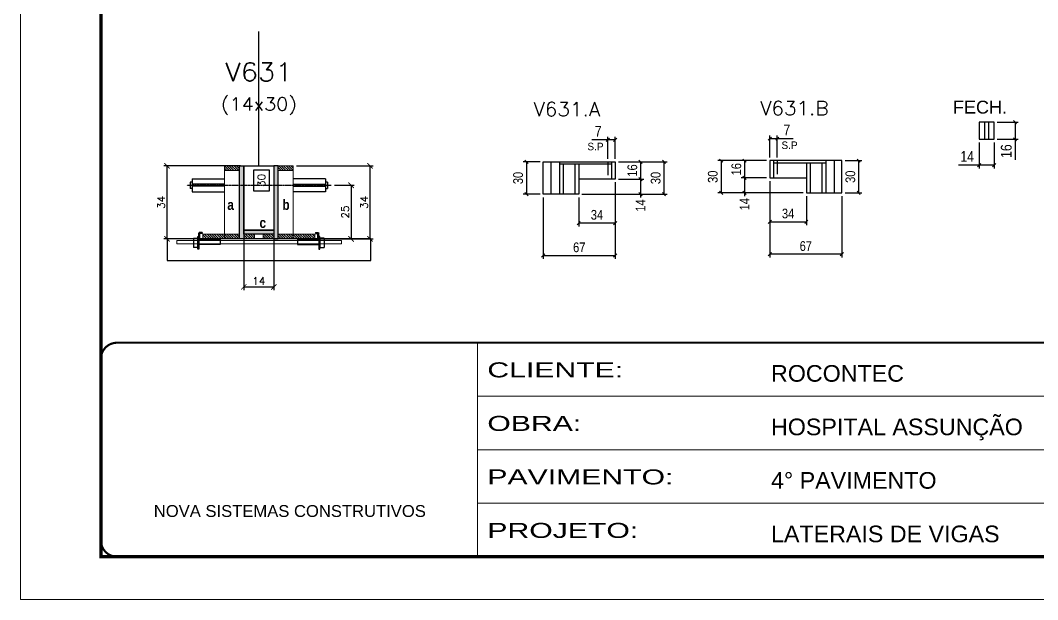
# Model space of a CAD drawing. Extents: x -20960 to -5926, y -2106 to 21915.
# Drawn here: x -9037 to -8090, y 11677 to 12216 of the extents above; entities that cross this region are included whole.
import ezdxf
from ezdxf.enums import TextEntityAlignment as Align

# ---------------------------------------------------------------- set-up
doc = ezdxf.new("R2010")
doc.units = 0
for name, pattern in [('CONTINUO', [0]), ('DASHED', [0.75, 0.5, -0.25]), ('HIDDEN', [0.375, 0.25, -0.125])]:
    doc.linetypes.add(name, pattern=pattern)
for name, color, linetype in [('5', 5, 'Continuous'), ('barrote', 251, 'Continuous'), ('COTA', 241, 'Continuous'), ('Cota Seção (2x)', 4, 'Continuous'), ('detalhes', 4, 'Continuous'), ('Painéis', 200, 'Continuous'), ('presilha', 1, 'Continuous'), ('SARR_2.2x7', 40, 'Continuous'), ('SARR_3.5x7', 81, 'Continuous'), ('TENSOR', 3, 'Continuous'), ('texto', 7, 'Continuous'), ('Texto de Titulo', 7, 'Continuous'), ('Texto Qtd Sarr', 242, 'Continuous')]:
    doc.layers.add(name, color=color, linetype=linetype)
for name, color, linetype, lineweight in [('CONCRETO', 251, 'Continuous', 25), ('Folhas', 255, 'Continuous', 9), ('Hachura', 251, 'Continuous', 9), ('Madeira', 126, 'Continuous', 18), ('SARRAFO DE PRESSAO', 251, 'DASHED', 9), ('SCO-___-LAJ', 2, 'Continuous', 0), ('Texto Seção', 7, 'Continuous', 15)]:
    doc.layers.add(name, color=color, linetype=linetype, lineweight=lineweight)
doc.styles.add('ARIAL', font='arial.ttf')
doc.styles.add('COTA TECNICA', font='techl___.ttf', dxfattribs={"height": 10})
doc.styles.add('COTA TECNICA-50', font='techl___.ttf', dxfattribs={"height": 9})
doc.styles.add('REGUA-120', font='ROMANS.shx', dxfattribs={"height": 15})
doc.styles.add('Romans', font='romans.shx')
doc.styles.add('ROMAS860', font='ROMAS860.SHX')
doc.styles.get("Standard").update_dxf_attribs({"font": 'arial.ttf'})
doc.styles.add('TECNICA', font='techb___.ttf', dxfattribs={"height": 10})
doc.styles.add('Tecnologia', font='')
doc.styles.get('Tecnologia').set_extended_font_data('Forgotten Futurist')
doc.dimstyles.new('COTA PAINEL-50', dxfattribs={"dimtxt": 9, "dimasz": 3, "dimexe": 3, "dimexo": 3, "dimgap": 3, "dimtad": 1, "dimdec": 1, "dimzin": 12, "dimdsep": 46, "dimtxsty": 'COTA TECNICA-50', "dimblk1": 'OBLIQUE', "dimblk2": 'OBLIQUE', "dimsah": 1, "dimcen": 0.9, "dimclrd": 4, "dimclre": 4, "dimclrt": 240, "dimadec": 1, "dimazin": 3, "dimtfac": 1, "dimtdec": 1, "dimtmove": 0, "dimatfit": 3, "dimfxl": 1, "dimtolj": 1, "dimtzin": 12, "dimarcsym": 0})
doc.dimstyles.new('Cota Seção (2x)', dxfattribs={"dimtxt": 7, "dimasz": 5, "dimexe": 3, "dimexo": 3, "dimgap": 2, "dimtad": 3, "dimdec": 1, "dimlfac": 0.5, "dimzin": 12, "dimdsep": 46, "dimtxsty": 'Romans', "dimblk": 'ARCHTICK', "dimcen": 0, "dimclrd": 4, "dimclre": 4, "dimclrt": 1, "dimadec": 1, "dimazin": 3, "dimtfac": 1, "dimtdec": 1, "dimtmove": 0, "dimatfit": 3, "dimldrblk": 'OBLIQUE', "dimfxl": 1, "dimtolj": 1, "dimtzin": 12, "dimarcsym": 0})
doc.dimstyles.new('Cota Seção interna', dxfattribs={"dimtxt": 7, "dimasz": 6, "dimexe": 0.18, "dimexo": 2, "dimgap": -4, "dimtad": 3, "dimdec": 1, "dimlfac": 0.5, "dimzin": 12, "dimdsep": 46, "dimtxsty": 'Romans', "dimblk": 'ARCHTICK', "dimcen": 0.09, "dimse1": 1, "dimse2": 1, "dimsd1": 1, "dimsd2": 1, "dimclrd": 180, "dimclre": 5, "dimclrt": 1, "dimadec": 0, "dimazin": 3, "dimtfac": 1, "dimtdec": 1, "dimtofl": 0, "dimtmove": 0, "dimatfit": 3, "dimldrblk": 'ARCHTICK', "dimfxl": 1, "dimtolj": 1, "dimtzin": 0, "dimarcsym": 0})
doc.dimstyles.new('PAINEL', dxfattribs={"dimtxt": 10, "dimasz": 3, "dimexe": 3, "dimexo": 3, "dimgap": 3, "dimtad": 1, "dimdec": 1, "dimzin": 12, "dimdsep": 46, "dimtxsty": 'COTA TECNICA', "dimblk1": 'OBLIQUE', "dimblk2": 'OBLIQUE', "dimsah": 1, "dimcen": 0.9, "dimclrd": 4, "dimclre": 4, "dimclrt": 240, "dimadec": 1, "dimazin": 3, "dimtfac": 1, "dimtdec": 1, "dimtmove": 0, "dimatfit": 3, "dimfxl": 1, "dimtolj": 1, "dimtzin": 12, "dimarcsym": 0})
pattern_1 = [(315, (14117.6016, 3783.0431), (1.12253202, 1.12253202), [])]
pattern_2 = [(315, (14127.6016, 3783.0431), (1.12253202, 1.12253202), [])]

# ---------------------------------------------------------------- blocks, each defined once
blk = doc.blocks.new('9999999999')
at = {"color": 30, "linetype": 'CONTINUO'}
for p, q in [((98564.56, 34230.21), (98564.56, 34429.45)), ((98564.56, 34379.64), (99583.98, 34379.64)), ((98564.56, 34329.83), (99487.98, 34329.83)), ((98564.56, 34280.02), (99487.98, 34280.02))]:
    blk.add_line(p, q, dxfattribs=at)
at = {"color": 30, "linetype": 'CONTINUO', "const_width": 2}
blk.add_lwpolyline([(99583.98, 34230.21), (99583.98, 34414.45, 0.414214), (99568.98, 34429.45), (98228.98, 34429.45, 0.414214), (98213.98, 34414.45), (98213.98, 34245.21, 0.414214), (98228.98, 34230.21), (99583.98, 34230.21)], format="xyb", dxfattribs=at)
at = {"layer": 'Folhas'}
blk.add_lwpolyline([(98138.98, 34190.21), (99623.98, 34190.21), (99623.98, 35240.21), (98138.98, 35240.21)], close=True, dxfattribs=at)
at = {"layer": 'Folhas', "color": 30, "const_width": 3}
blk.add_lwpolyline([(98213.98, 34230.21), (99583.98, 34230.21), (99583.98, 35200.21), (98213.98, 35200.21)], close=True, dxfattribs=at)
at = {"color": 7, "linetype": 'Continuous', "ltscale": 5, "style": 'ARIAL'}
for s, height, p in [('ROCONTEC', 15.483, (98837.68, 34393.13)), ('HOSPITAL ASSUNÇÃO', 15.4829, (98837.68, 34343.32)), ('4° PAVIMENTO', 15.4829, (98837.68, 34293.51)), ('NOVA SISTEMAS CONSTRUTIVOS', 11.0592, (98263.19, 34267.21)), ('LATERAIS DE VIGAS', 15.4829, (98837.68, 34243.7))]:
    blk.add_text(s, height=height, dxfattribs=at).set_placement(p)
at = {"layer": 'Folhas', "color": 7, "style": 'Tecnologia', "width": 1.5}
for s, p in [('CLIENTE:', (98573.65, 34397.17)), ('OBRA:', (98573.65, 34347.31)), ('PAVIMENTO:', (98573.65, 34297.5)), ('PROJETO:', (98573.65, 34247.69))]:
    blk.add_text(s, height=14, dxfattribs=at).set_placement(p)
blk = doc.blocks.new('_ArchTick')
at = {"color": 0, "linetype": 'ByBlock', "const_width": 0.15}
blk.add_lwpolyline([(-0.5, -0.5), (0.5, 0.5)], dxfattribs=at)
blk = doc.blocks.new('*D1235')
at = {"layer": 'COTA', "color": 4, "lineweight": -2, "transparency": 16777216}
for p, q in [((-8832.02, 12080.69), (-8903.47, 12080.69)), ((-8900.47, 12012.69), (-8900.47, 12080.69)), ((-8870.02, 12012.69), (-8903.47, 12012.69))]:
    blk.add_line(p, q, dxfattribs=at)
at = {"layer": 'Defpoints', "color": 0, "transparency": 16777216}
for p in [(-8900.47, 12080.69), (-8829.02, 12080.69), (-8867.02, 12012.69)]:
    blk.add_point(p, dxfattribs=at)
at = {"layer": 'COTA', "color": 4, "lineweight": -2, "transparency": 16777216, "xscale": 5, "yscale": 5, "zscale": 5}
for p, rotation in [((-8900.47, 12080.69), 90), ((-8900.47, 12012.69), 270)]:
    blk.add_blockref('_ArchTick', p, dxfattribs=dict(at, rotation=rotation))
at = {"layer": 'COTA', "color": 1, "transparency": 16777216, "insert": (-8905.97, 12046.69), "char_height": 7, "attachment_point": 5, "rotation": 90, "style": 'Romans'}
blk.add_mtext('\\A1;34', dxfattribs=at)
blk = doc.blocks.new('_Oblique')
at = {"color": 0, "linetype": 'ByBlock', "lineweight": -2}
blk.add_line((-0.5, -0.5), (0.5, 0.5), dxfattribs=at)
blk = doc.blocks.new('*D1236')
at = {"layer": 'COTA', "color": 4, "lineweight": -2, "transparency": 16777216}
for p, q in [((-8780.03, 12080.69), (-8708.54, 12080.69)), ((-8711.54, 12012.69), (-8711.54, 12080.69)), ((-8760.02, 12012.69), (-8708.54, 12012.69))]:
    blk.add_line(p, q, dxfattribs=at)
at = {"layer": 'Defpoints', "color": 0, "transparency": 16777216}
for p in [(-8783.03, 12080.69), (-8711.54, 12080.69), (-8763.02, 12012.69)]:
    blk.add_point(p, dxfattribs=at)
at = {"layer": 'COTA', "color": 4, "lineweight": -2, "transparency": 16777216, "xscale": 5, "yscale": 5, "zscale": 5}
for p, rotation in [((-8711.54, 12080.69), 90), ((-8711.54, 12012.69), 270)]:
    blk.add_blockref('_ArchTick', p, dxfattribs=dict(at, rotation=rotation))
at = {"layer": 'COTA', "color": 1, "transparency": 16777216, "insert": (-8717.04, 12046.69), "char_height": 7, "attachment_point": 5, "rotation": 90, "style": 'Romans'}
blk.add_mtext('\\A1;34', dxfattribs=at)
blk = doc.blocks.new('*D1237')
at = {"layer": 'Cota Seção (2x)', "color": 180, "lineweight": -2, "transparency": 16777216}
for p, q in [((-8805.02, 12076.75), (-8820.02, 12076.75)), ((-8820.02, 12076.75), (-8820.02, 12057.42)), ((-8805.02, 12057.42), (-8805.02, 12076.75)), ((-8820.02, 12057.42), (-8805.02, 12057.42))]:
    blk.add_line(p, q, dxfattribs=at)
at = {"layer": 'Defpoints', "color": 0, "transparency": 16777216}
for p in [(-8801.03, 12080.69), (-8801.02, 12080.69), (-8801.02, 12020.69)]:
    blk.add_point(p, dxfattribs=at)
at = {"layer": 'Cota Seção (2x)', "color": 1, "transparency": 16777216, "insert": (-8812.52, 12067.09), "char_height": 7, "attachment_point": 5, "rotation": 90, "style": 'Romans'}
blk.add_mtext('\\A1;30', dxfattribs=at)
blk = doc.blocks.new('titulo1')
at = {"layer": 'Defpoints', "color": 252, "linetype": 'HIDDEN', "ltscale": 2}
blk.add_line((0, 0), (0, 125), dxfattribs=at)
at = {"layer": 'Defpoints', "style": 'Romans', "oblique": 15}
blk.add_attdef('FOLHA', text='', height=10, dxfattribs=at).set_placement((0, 15.58), align=Align.MIDDLE_CENTER)
at = {"layer": 'Texto Qtd Sarr', "color": 3, "style": 'Romans', "oblique": 15}
for tag, height, p in [('TITULO', 17, (0, 71.45)), ('SEÇÃO', 12, (0, 41.55))]:
    blk.add_attdef(tag, text='', height=height, dxfattribs=at).set_placement(p, align=Align.MIDDLE_CENTER)
blk = doc.blocks.new('PRESILHA METÁLICA 1')
at = {"layer": 'presilha'}
for p, q in [((6, 15.5), (7.5, 15.5)), ((6, -2.5), (6, 15.5)), ((7.5, 10.6), (7.5, 19.9)), ((7.5, 15.5), (7.5, -2.5)), ((12, 21), (8.6, 21)), ((9, 11.6), (9, 18.9)), ((12, 19.5), (9.6, 19.5)), ((12, 21), (12, 19.5)), ((0, 13), (6, 13)), ((0, 13), (0, 0)), ((6, 0), (0, 0)), ((6, 13), (6, 0)), ((37.5, 4.1), (7.5, 4.1)), ((37.5, 11), (9.6, 11)), ((37.5, 11), (37.5, 4.1)), ((7.5, -2.5), (6, -2.5))]:
    blk.add_line(p, q, dxfattribs=at)
for centre, radius, start, end in [((8.6, 19.9), 1.14, 90, 180), ((9.6, 18.9), 0.57, 90, 180), ((9.6, 11.6), 0.57, 180, 270)]:
    blk.add_arc(centre, radius, start, end, dxfattribs=at)
blk = doc.blocks.new('*D1238')
at = {"layer": 'COTA', "color": 4, "lineweight": -2, "transparency": 16777216}
for p, q in [((-8829.02, 12014.09), (-8829.02, 11964.96)), ((-8801.02, 12014.09), (-8801.02, 11964.96)), ((-8829.02, 11967.96), (-8801.02, 11967.96))]:
    blk.add_line(p, q, dxfattribs=at)
at = {"layer": 'Defpoints', "color": 0, "transparency": 16777216}
for p in [(-8829.02, 12017.09), (-8801.02, 12017.09), (-8801.02, 11967.96)]:
    blk.add_point(p, dxfattribs=at)
at = {"layer": 'COTA', "color": 4, "lineweight": -2, "transparency": 16777216, "xscale": 5, "yscale": 5, "zscale": 5, "rotation": 180}
blk.add_blockref('_ArchTick', (-8829.02, 11967.96), dxfattribs=at)
at = {"layer": 'COTA', "color": 4, "lineweight": -2, "transparency": 16777216, "xscale": 5, "yscale": 5, "zscale": 5}
blk.add_blockref('_ArchTick', (-8801.02, 11967.96), dxfattribs=at)
at = {"layer": 'COTA', "color": 1, "transparency": 16777216, "insert": (-8815.02, 11973.46), "char_height": 7, "attachment_point": 5, "style": 'Romans'}
blk.add_mtext('\\A1;14', dxfattribs=at)
blk = doc.blocks.new('*D1239')
at = {"layer": 'COTA', "color": 4, "lineweight": -2, "transparency": 16777216}
for p, q in [((-8744.72, 12062.66), (-8726.16, 12062.66)), ((-8729.16, 12062.66), (-8729.16, 12012.69)), ((-8744.72, 12012.69), (-8726.16, 12012.69))]:
    blk.add_line(p, q, dxfattribs=at)
at = {"layer": 'Defpoints', "color": 0, "transparency": 16777216}
for p in [(-8747.72, 12062.66), (-8747.72, 12012.69), (-8729.16, 12012.69)]:
    blk.add_point(p, dxfattribs=at)
at = {"layer": 'COTA', "color": 4, "lineweight": -2, "transparency": 16777216, "xscale": 5, "yscale": 5, "zscale": 5}
for p, rotation in [((-8729.16, 12062.66), 90), ((-8729.16, 12012.69), 270)]:
    blk.add_blockref('_ArchTick', p, dxfattribs=dict(at, rotation=rotation))
at = {"layer": 'COTA', "color": 1, "transparency": 16777216, "insert": (-8734.66, 12037.67), "char_height": 7, "attachment_point": 5, "rotation": 90, "style": 'Romans'}
blk.add_mtext('\\A1;25', dxfattribs=at)
blk = doc.blocks.new('*D1246')
at = {"layer": 'COTA', "color": 4, "lineweight": -2, "transparency": 16777216}
for p, q in [((-8553.29, 12084.39), (-8568.98, 12084.39)), ((-8565.98, 12084.39), (-8565.98, 12054.39)), ((-8553.29, 12054.39), (-8568.98, 12054.39))]:
    blk.add_line(p, q, dxfattribs=at)
at = {"layer": 'Defpoints', "color": 0, "transparency": 16777216}
for p in [(-8550.29, 12084.39), (-8565.98, 12054.39), (-8550.29, 12054.39)]:
    blk.add_point(p, dxfattribs=at)
at = {"layer": 'COTA', "color": 4, "lineweight": -2, "transparency": 16777216, "xscale": 3, "yscale": 3, "zscale": 3}
for p, rotation in [((-8565.98, 12084.39), 90), ((-8565.98, 12054.39), 270)]:
    blk.add_blockref('_Oblique', p, dxfattribs=dict(at, rotation=rotation))
at = {"layer": 'COTA', "color": 240, "transparency": 16777216, "insert": (-8573.68, 12069.39), "char_height": 9, "attachment_point": 5, "rotation": 90, "style": 'COTA TECNICA-50'}
blk.add_mtext('\\A1;30', dxfattribs=at)
blk = doc.blocks.new('*D1247')
at = {"layer": 'COTA', "color": 4, "lineweight": -2, "transparency": 16777216}
for p, q in [((-8480.29, 12068.39), (-8456.76, 12068.39)), ((-8459.76, 12068.39), (-8459.76, 12054.39)), ((-8514.29, 12054.39), (-8456.76, 12054.39)), ((-8459.76, 12054.39), (-8459.76, 12051.39))]:
    blk.add_line(p, q, dxfattribs=at)
at = {"layer": 'Defpoints', "color": 0, "transparency": 16777216}
for p in [(-8483.29, 12068.39), (-8517.29, 12054.39), (-8459.76, 12054.39)]:
    blk.add_point(p, dxfattribs=at)
at = {"layer": 'COTA', "color": 4, "lineweight": -2, "transparency": 16777216, "xscale": 3, "yscale": 3, "zscale": 3}
for p, rotation in [((-8459.76, 12068.39), 90), ((-8459.76, 12054.39), 270)]:
    blk.add_blockref('_Oblique', p, dxfattribs=dict(at, rotation=rotation))
at = {"layer": 'COTA', "color": 240, "transparency": 16777216, "insert": (-8459.76, 12043.83), "char_height": 9, "attachment_point": 5, "rotation": 90, "style": 'COTA TECNICA-50'}
blk.add_mtext('\\A1;14', dxfattribs=at)
blk = doc.blocks.new('*D1248')
at = {"layer": 'COTA', "color": 4, "lineweight": -2, "transparency": 16777216}
for p, q in [((-8480.29, 12084.39), (-8456.76, 12084.39)), ((-8459.76, 12084.39), (-8459.76, 12068.39)), ((-8480.29, 12068.39), (-8456.76, 12068.39))]:
    blk.add_line(p, q, dxfattribs=at)
at = {"layer": 'Defpoints', "color": 0, "transparency": 16777216}
for p in [(-8483.29, 12084.39), (-8483.29, 12068.39), (-8459.76, 12068.39)]:
    blk.add_point(p, dxfattribs=at)
at = {"layer": 'COTA', "color": 4, "lineweight": -2, "transparency": 16777216, "xscale": 3, "yscale": 3, "zscale": 3}
for p, rotation in [((-8459.76, 12084.39), 90), ((-8459.76, 12068.39), 270)]:
    blk.add_blockref('_Oblique', p, dxfattribs=dict(at, rotation=rotation))
at = {"layer": 'COTA', "color": 240, "transparency": 16777216, "insert": (-8467.35, 12076.39), "char_height": 9, "attachment_point": 5, "rotation": 90, "style": 'COTA TECNICA-50'}
blk.add_mtext('\\A1;16', dxfattribs=at)
blk = doc.blocks.new('*D1240')
at = {"layer": 'COTA', "color": 4, "lineweight": -2, "transparency": 16777216}
for p, q in [((-8480.29, 12084.39), (-8434.96, 12084.39)), ((-8437.96, 12084.39), (-8437.96, 12054.39)), ((-8514.29, 12054.39), (-8434.96, 12054.39))]:
    blk.add_line(p, q, dxfattribs=at)
at = {"layer": 'Defpoints', "color": 0, "transparency": 16777216}
for p in [(-8483.29, 12084.39), (-8517.29, 12054.39), (-8437.96, 12054.39)]:
    blk.add_point(p, dxfattribs=at)
at = {"layer": 'COTA', "color": 4, "lineweight": -2, "transparency": 16777216, "xscale": 3, "yscale": 3, "zscale": 3}
for p, rotation in [((-8437.96, 12084.39), 90), ((-8437.96, 12054.39), 270)]:
    blk.add_blockref('_Oblique', p, dxfattribs=dict(at, rotation=rotation))
at = {"layer": 'COTA', "color": 240, "transparency": 16777216, "insert": (-8445.66, 12069.39), "char_height": 9, "attachment_point": 5, "rotation": 90, "style": 'COTA TECNICA-50'}
blk.add_mtext('\\A1;30', dxfattribs=at)
blk = doc.blocks.new('*D1249')
at = {"layer": 'COTA', "color": 4, "lineweight": -2, "transparency": 16777216}
for p, q in [((-8483.29, 12065.39), (-8483.29, 12024.36)), ((-8517.29, 12051.39), (-8517.29, 12024.36)), ((-8483.29, 12027.36), (-8517.29, 12027.36))]:
    blk.add_line(p, q, dxfattribs=at)
at = {"layer": 'Defpoints', "color": 0, "transparency": 16777216}
for p in [(-8483.29, 12068.39), (-8517.29, 12054.39), (-8517.29, 12027.36)]:
    blk.add_point(p, dxfattribs=at)
at = {"layer": 'COTA', "color": 4, "lineweight": -2, "transparency": 16777216, "xscale": 3, "yscale": 3, "zscale": 3, "rotation": 180}
blk.add_blockref('_Oblique', (-8517.29, 12027.36), dxfattribs=at)
at = {"layer": 'COTA', "color": 4, "lineweight": -2, "transparency": 16777216, "xscale": 3, "yscale": 3, "zscale": 3}
blk.add_blockref('_Oblique', (-8483.29, 12027.36), dxfattribs=at)
at = {"layer": 'COTA', "color": 240, "transparency": 16777216, "insert": (-8500.29, 12035.06), "char_height": 9, "attachment_point": 5, "style": 'COTA TECNICA-50'}
blk.add_mtext('\\A1;34', dxfattribs=at)
blk = doc.blocks.new('*D1241')
at = {"layer": 'COTA', "color": 4, "linetype": 'ByBlock', "lineweight": -2, "transparency": 16777216}
for p, q in [((-8490.29, 12104.85), (-8505.02, 12104.85)), ((-8490.29, 12087.39), (-8490.29, 12107.85)), ((-8483.29, 12104.85), (-8490.29, 12104.85)), ((-8483.29, 12087.39), (-8483.29, 12107.85))]:
    blk.add_line(p, q, dxfattribs=at)
at = {"layer": 'Defpoints', "color": 0, "linetype": 'ByBlock', "transparency": 16777216}
for p in [(-8490.29, 12104.85), (-8490.29, 12084.39), (-8483.29, 12084.39)]:
    blk.add_point(p, dxfattribs=at)
at = {"layer": 'COTA', "color": 4, "linetype": 'ByBlock', "lineweight": -2, "transparency": 16777216, "xscale": 3, "yscale": 3, "zscale": 3, "rotation": 180}
blk.add_blockref('_Oblique', (-8490.29, 12104.85), dxfattribs=at)
at = {"layer": 'COTA', "color": 4, "linetype": 'ByBlock', "lineweight": -2, "transparency": 16777216, "xscale": 3, "yscale": 3, "zscale": 3}
blk.add_blockref('_Oblique', (-8483.29, 12104.85), dxfattribs=at)
at = {"layer": 'COTA', "color": 240, "linetype": 'ByBlock', "transparency": 16777216, "insert": (-8499.15, 12112.93), "char_height": 10, "attachment_point": 5, "style": 'COTA TECNICA'}
blk.add_mtext('\\A1;7', dxfattribs=at)
blk = doc.blocks.new('*D1242')
at = {"layer": 'COTA', "color": 4, "lineweight": -2, "transparency": 16777216}
for p, q in [((-8483.29, 12065.39), (-8483.29, 11994.2)), ((-8550.29, 12051.39), (-8550.29, 11994.2)), ((-8550.29, 11997.2), (-8483.29, 11997.2))]:
    blk.add_line(p, q, dxfattribs=at)
at = {"layer": 'Defpoints', "color": 0, "transparency": 16777216}
for p in [(-8483.29, 12068.39), (-8550.29, 12054.39), (-8483.29, 11997.2)]:
    blk.add_point(p, dxfattribs=at)
at = {"layer": 'COTA', "color": 4, "lineweight": -2, "transparency": 16777216, "xscale": 3, "yscale": 3, "zscale": 3, "rotation": 180}
blk.add_blockref('_Oblique', (-8550.29, 11997.2), dxfattribs=at)
at = {"layer": 'COTA', "color": 4, "lineweight": -2, "transparency": 16777216, "xscale": 3, "yscale": 3, "zscale": 3}
blk.add_blockref('_Oblique', (-8483.29, 11997.2), dxfattribs=at)
at = {"layer": 'COTA', "color": 240, "transparency": 16777216, "insert": (-8516.79, 12004.79), "char_height": 9, "attachment_point": 5, "style": 'COTA TECNICA-50'}
blk.add_mtext('\\A1;67', dxfattribs=at)
blk = doc.blocks.new('*D1250')
at = {"layer": 'COTA', "color": 4, "lineweight": -2, "transparency": 16777216}
for p, q in [((-8269.43, 12085.57), (-8253.74, 12085.57)), ((-8256.74, 12085.57), (-8256.74, 12055.57)), ((-8269.43, 12055.57), (-8253.74, 12055.57))]:
    blk.add_line(p, q, dxfattribs=at)
at = {"layer": 'Defpoints', "color": 0, "transparency": 16777216}
for p in [(-8272.43, 12085.57), (-8272.43, 12055.57), (-8256.74, 12055.57)]:
    blk.add_point(p, dxfattribs=at)
at = {"layer": 'COTA', "color": 4, "lineweight": -2, "transparency": 16777216, "xscale": 3, "yscale": 3, "zscale": 3}
for p, rotation in [((-8256.74, 12085.57), 90), ((-8256.74, 12055.57), 270)]:
    blk.add_blockref('_Oblique', p, dxfattribs=dict(at, rotation=rotation))
at = {"layer": 'COTA', "color": 240, "transparency": 16777216, "insert": (-8264.43, 12070.57), "char_height": 9, "attachment_point": 5, "rotation": 90, "style": 'COTA TECNICA-50'}
blk.add_mtext('\\A1;30', dxfattribs=at)
blk = doc.blocks.new('*D1251')
at = {"layer": 'COTA', "color": 4, "lineweight": -2, "transparency": 16777216}
for p, q in [((-8342.43, 12069.57), (-8365.96, 12069.57)), ((-8362.96, 12069.57), (-8362.96, 12055.57)), ((-8308.43, 12055.57), (-8365.96, 12055.57)), ((-8362.96, 12055.57), (-8362.96, 12052.57))]:
    blk.add_line(p, q, dxfattribs=at)
at = {"layer": 'Defpoints', "color": 0, "transparency": 16777216}
for p in [(-8339.43, 12069.57), (-8362.96, 12055.57), (-8305.43, 12055.57)]:
    blk.add_point(p, dxfattribs=at)
at = {"layer": 'COTA', "color": 4, "lineweight": -2, "transparency": 16777216, "xscale": 3, "yscale": 3, "zscale": 3}
for p, rotation in [((-8362.96, 12069.57), 90), ((-8362.96, 12055.57), 270)]:
    blk.add_blockref('_Oblique', p, dxfattribs=dict(at, rotation=rotation))
at = {"layer": 'COTA', "color": 240, "transparency": 16777216, "insert": (-8362.96, 12045.01), "char_height": 9, "attachment_point": 5, "rotation": 90, "style": 'COTA TECNICA-50'}
blk.add_mtext('\\A1;14', dxfattribs=at)
blk = doc.blocks.new('*D1252')
at = {"layer": 'COTA', "color": 4, "lineweight": -2, "transparency": 16777216}
for p, q in [((-8342.43, 12085.57), (-8365.96, 12085.57)), ((-8362.96, 12085.57), (-8362.96, 12069.57)), ((-8342.43, 12069.57), (-8365.96, 12069.57))]:
    blk.add_line(p, q, dxfattribs=at)
at = {"layer": 'Defpoints', "color": 0, "transparency": 16777216}
for p in [(-8339.43, 12085.57), (-8362.96, 12069.57), (-8339.43, 12069.57)]:
    blk.add_point(p, dxfattribs=at)
at = {"layer": 'COTA', "color": 4, "lineweight": -2, "transparency": 16777216, "xscale": 3, "yscale": 3, "zscale": 3}
for p, rotation in [((-8362.96, 12085.57), 90), ((-8362.96, 12069.57), 270)]:
    blk.add_blockref('_Oblique', p, dxfattribs=dict(at, rotation=rotation))
at = {"layer": 'COTA', "color": 240, "transparency": 16777216, "insert": (-8370.55, 12077.57), "char_height": 9, "attachment_point": 5, "rotation": 90, "style": 'COTA TECNICA-50'}
blk.add_mtext('\\A1;16', dxfattribs=at)
blk = doc.blocks.new('*D1243')
at = {"layer": 'COTA', "color": 4, "lineweight": -2, "transparency": 16777216}
for p, q in [((-8342.43, 12085.57), (-8387.76, 12085.57)), ((-8384.76, 12085.57), (-8384.76, 12055.57)), ((-8308.43, 12055.57), (-8387.76, 12055.57))]:
    blk.add_line(p, q, dxfattribs=at)
at = {"layer": 'Defpoints', "color": 0, "transparency": 16777216}
for p in [(-8339.43, 12085.57), (-8384.76, 12055.57), (-8305.43, 12055.57)]:
    blk.add_point(p, dxfattribs=at)
at = {"layer": 'COTA', "color": 4, "lineweight": -2, "transparency": 16777216, "xscale": 3, "yscale": 3, "zscale": 3}
for p, rotation in [((-8384.76, 12085.57), 90), ((-8384.76, 12055.57), 270)]:
    blk.add_blockref('_Oblique', p, dxfattribs=dict(at, rotation=rotation))
at = {"layer": 'COTA', "color": 240, "transparency": 16777216, "insert": (-8392.46, 12070.57), "char_height": 9, "attachment_point": 5, "rotation": 90, "style": 'COTA TECNICA-50'}
blk.add_mtext('\\A1;30', dxfattribs=at)
blk = doc.blocks.new('*D1253')
at = {"layer": 'COTA', "color": 4, "lineweight": -2, "transparency": 16777216}
for p, q in [((-8339.43, 12066.57), (-8339.43, 12025.54)), ((-8305.43, 12052.57), (-8305.43, 12025.54)), ((-8339.43, 12028.54), (-8305.43, 12028.54))]:
    blk.add_line(p, q, dxfattribs=at)
at = {"layer": 'Defpoints', "color": 0, "transparency": 16777216}
for p in [(-8339.43, 12069.57), (-8305.43, 12055.57), (-8305.43, 12028.54)]:
    blk.add_point(p, dxfattribs=at)
at = {"layer": 'COTA', "color": 4, "lineweight": -2, "transparency": 16777216, "xscale": 3, "yscale": 3, "zscale": 3, "rotation": 180}
blk.add_blockref('_Oblique', (-8339.43, 12028.54), dxfattribs=at)
at = {"layer": 'COTA', "color": 4, "lineweight": -2, "transparency": 16777216, "xscale": 3, "yscale": 3, "zscale": 3}
blk.add_blockref('_Oblique', (-8305.43, 12028.54), dxfattribs=at)
at = {"layer": 'COTA', "color": 240, "transparency": 16777216, "insert": (-8322.43, 12036.24), "char_height": 9, "attachment_point": 5, "style": 'COTA TECNICA-50'}
blk.add_mtext('\\A1;34', dxfattribs=at)
blk = doc.blocks.new('*D1244')
at = {"layer": 'COTA', "color": 4, "linetype": 'ByBlock', "lineweight": -2, "transparency": 16777216}
for p, q in [((-8339.43, 12088.57), (-8339.43, 12109.03)), ((-8339.43, 12106.03), (-8332.43, 12106.03)), ((-8332.43, 12088.57), (-8332.43, 12109.03)), ((-8332.43, 12106.03), (-8317.7, 12106.03))]:
    blk.add_line(p, q, dxfattribs=at)
at = {"layer": 'Defpoints', "color": 0, "linetype": 'ByBlock', "transparency": 16777216}
for p in [(-8332.43, 12106.03), (-8339.43, 12085.57), (-8332.43, 12085.57)]:
    blk.add_point(p, dxfattribs=at)
at = {"layer": 'COTA', "color": 4, "linetype": 'ByBlock', "lineweight": -2, "transparency": 16777216, "xscale": 3, "yscale": 3, "zscale": 3, "rotation": 180}
blk.add_blockref('_Oblique', (-8339.43, 12106.03), dxfattribs=at)
at = {"layer": 'COTA', "color": 4, "linetype": 'ByBlock', "lineweight": -2, "transparency": 16777216, "xscale": 3, "yscale": 3, "zscale": 3}
blk.add_blockref('_Oblique', (-8332.43, 12106.03), dxfattribs=at)
at = {"layer": 'COTA', "color": 240, "linetype": 'ByBlock', "transparency": 16777216, "insert": (-8323.57, 12114.1), "char_height": 10, "attachment_point": 5, "style": 'COTA TECNICA'}
blk.add_mtext('\\A1;7', dxfattribs=at)
blk = doc.blocks.new('*D1245')
at = {"layer": 'COTA', "color": 4, "lineweight": -2, "transparency": 16777216}
for p, q in [((-8339.43, 12066.57), (-8339.43, 11995.38)), ((-8272.43, 12052.57), (-8272.43, 11995.38)), ((-8272.43, 11998.38), (-8339.43, 11998.38))]:
    blk.add_line(p, q, dxfattribs=at)
at = {"layer": 'Defpoints', "color": 0, "transparency": 16777216}
for p in [(-8339.43, 12069.57), (-8272.43, 12055.57), (-8339.43, 11998.38)]:
    blk.add_point(p, dxfattribs=at)
at = {"layer": 'COTA', "color": 4, "lineweight": -2, "transparency": 16777216, "xscale": 3, "yscale": 3, "zscale": 3, "rotation": 180}
blk.add_blockref('_Oblique', (-8339.43, 11998.38), dxfattribs=at)
at = {"layer": 'COTA', "color": 4, "lineweight": -2, "transparency": 16777216, "xscale": 3, "yscale": 3, "zscale": 3}
blk.add_blockref('_Oblique', (-8272.43, 11998.38), dxfattribs=at)
at = {"layer": 'COTA', "color": 240, "transparency": 16777216, "insert": (-8305.93, 12005.97), "char_height": 9, "attachment_point": 5, "style": 'COTA TECNICA-50'}
blk.add_mtext('\\A1;67', dxfattribs=at)
blk = doc.blocks.new('*D1254')
at = {"layer": 'COTA', "color": 4, "lineweight": -2, "ltscale": 25, "transparency": 16777216}
for p, q in [((-8144.67, 12102.41), (-8144.67, 12078.38)), ((-8130.67, 12102.41), (-8130.67, 12078.38)), ((-8144.67, 12081.38), (-8163.79, 12081.38)), ((-8130.67, 12081.38), (-8144.67, 12081.38))]:
    blk.add_line(p, q, dxfattribs=at)
at = {"layer": 'Defpoints', "color": 0, "ltscale": 25, "transparency": 16777216}
for p in [(-8144.67, 12105.41), (-8130.67, 12105.41), (-8130.67, 12081.38)]:
    blk.add_point(p, dxfattribs=at)
at = {"layer": 'COTA', "color": 4, "lineweight": -2, "ltscale": 25, "transparency": 16777216, "xscale": 3, "yscale": 3, "zscale": 3, "rotation": 180}
blk.add_blockref('_Oblique', (-8144.67, 12081.38), dxfattribs=at)
at = {"layer": 'COTA', "color": 4, "lineweight": -2, "ltscale": 25, "transparency": 16777216, "xscale": 3, "yscale": 3, "zscale": 3}
blk.add_blockref('_Oblique', (-8130.67, 12081.38), dxfattribs=at)
at = {"layer": 'COTA', "color": 240, "ltscale": 25, "transparency": 16777216, "insert": (-8155.73, 12089.45), "char_height": 10, "attachment_point": 5, "style": 'COTA TECNICA'}
blk.add_mtext('\\A1;14', dxfattribs=at)
blk = doc.blocks.new('*D1255')
at = {"layer": 'COTA', "color": 4, "lineweight": -2, "ltscale": 25, "transparency": 16777216}
for p, q in [((-8127.67, 12121.41), (-8108.19, 12121.41)), ((-8111.19, 12121.41), (-8111.19, 12105.41)), ((-8127.67, 12105.41), (-8108.19, 12105.41)), ((-8111.19, 12105.41), (-8111.19, 12086.4))]:
    blk.add_line(p, q, dxfattribs=at)
at = {"layer": 'Defpoints', "color": 0, "ltscale": 25, "transparency": 16777216}
for p in [(-8130.67, 12121.41), (-8130.67, 12105.41), (-8111.19, 12105.41)]:
    blk.add_point(p, dxfattribs=at)
at = {"layer": 'COTA', "color": 4, "lineweight": -2, "ltscale": 25, "transparency": 16777216, "xscale": 3, "yscale": 3, "zscale": 3}
for p, rotation in [((-8111.19, 12121.41), 90), ((-8111.19, 12105.41), 270)]:
    blk.add_blockref('_Oblique', p, dxfattribs=dict(at, rotation=rotation))
at = {"layer": 'COTA', "color": 240, "ltscale": 25, "transparency": 16777216, "insert": (-8119.3, 12094.41), "char_height": 10, "attachment_point": 5, "rotation": 90, "style": 'COTA TECNICA'}
blk.add_mtext('\\A1;16', dxfattribs=at)

msp = doc.modelspace()

# ---------------------------------------------------------------- hatches: boundary and pattern name
at = {"layer": 'Hachura'}
h = msp.add_hatch(dxfattribs=at)
h.set_pattern_fill('ANSI31', color=256, scale=0.5, angle=270, style=0)
h.set_pattern_definition([(315, (14127.6016, 3773.0431), (1.12253202, 1.12253202), [])])
h.paths.add_polyline_path([(-8833.02, 12076.29), (-8833.02, 12080.69), (-8847.02, 12080.69), (-8847.02, 12076.29)])
h = msp.add_hatch(color=256, dxfattribs=at)
h.dxf.hatch_style = 1
h.paths.add_polyline_path([(-8833.02, 12080.69), (-8829.02, 12080.69), (-8829.02, 12012.69), (-8833.02, 12012.69)])
h = msp.add_hatch(color=256, dxfattribs=at)
h.dxf.hatch_style = 1
h.paths.add_polyline_path([(-8797.03, 12080.69), (-8801.03, 12080.69), (-8801.02, 12012.69), (-8797.02, 12012.69)])
h = msp.add_hatch(dxfattribs=at)
h.set_pattern_fill('ANSI31', color=256, scale=0.5, angle=270, style=0)
h.set_pattern_definition([(315, (14117.6113, 3773.0431), (1.12253202, 1.12253202), [])])
h.paths.add_polyline_path([(-8797.03, 12076.29), (-8797.03, 12080.69), (-8783.03, 12080.69), (-8783.03, 12076.29)])
h = msp.add_hatch(dxfattribs=at)
h.set_pattern_fill('ANSI31', color=256, scale=0.5, angle=270, style=0)
h.set_pattern_definition(pattern_2)
h.paths.add_polyline_path([(-8867.02, 12012.69), (-8867.02, 12017.09), (-8847.02, 12017.09), (-8847.02, 12012.69)])
h = msp.add_hatch(dxfattribs=at)
h.set_pattern_fill('ANSI31', color=256, scale=0.5, angle=270, style=0)
h.set_pattern_definition([(315, (14127.6016, 3709.4431), (1.12253202, 1.12253202), [])])
h.paths.add_polyline_path([(-8833.02, 12012.69), (-8833.02, 12017.09), (-8847.02, 12017.09), (-8847.02, 12012.69)])
h = msp.add_hatch(color=256, dxfattribs=at)
h.dxf.hatch_style = 1
h.paths.add_polyline_path([(-8829.02, 12017.09), (-8829.02, 12020.69), (-8801.02, 12020.69), (-8801.02, 12017.09)])
h = msp.add_hatch(dxfattribs=at)
h.set_pattern_fill('ANSI31', color=256, scale=0.5, angle=270, style=0)
h.set_pattern_definition(pattern_2)
h.paths.add_polyline_path([(-8829.02, 12012.69), (-8829.02, 12017.09), (-8819.02, 12017.09), (-8819.02, 12012.69)])
h = msp.add_hatch(dxfattribs=at)
h.set_pattern_fill('ANSI31', color=256, scale=0.5, angle=270, style=0)
h.set_pattern_definition(pattern_1)
h.paths.add_polyline_path([(-8801.02, 12012.69), (-8801.02, 12017.09), (-8811.02, 12017.09), (-8811.02, 12012.69)])
h = msp.add_hatch(dxfattribs=at)
h.set_pattern_fill('ANSI31', color=256, scale=0.5, angle=270, style=0)
h.set_pattern_definition([(315, (14117.6016, 3709.4431), (1.12253202, 1.12253202), [])])
h.paths.add_polyline_path([(-8797.02, 12012.69), (-8797.02, 12017.09), (-8783.02, 12017.09), (-8783.02, 12012.69)])
h = msp.add_hatch(dxfattribs=at)
h.set_pattern_fill('ANSI31', color=256, scale=0.5, angle=270, style=0)
h.set_pattern_definition(pattern_1)
h.paths.add_polyline_path([(-8763.02, 12012.69), (-8763.02, 12017.09), (-8783.02, 12017.09), (-8783.02, 12012.69)])

# ---------------------------------------------------------------- linework, layer by layer
at = {"ltscale": 3}
for p, q in [((-8879.02, 12065.66), (-8879.02, 12059.66)), ((-8877.02, 12065.66), (-8879.02, 12065.66)), ((-8877.02, 12068.66), (-8877.02, 12056.66)), ((-8877.02, 12068.66), (-8847.02, 12068.66)), ((-8847.02, 12063.66), (-8877.02, 12063.66)), ((-8753.02, 12068.66), (-8783.02, 12068.66)), ((-8783.02, 12063.66), (-8753.02, 12063.66)), ((-8753.02, 12068.66), (-8753.02, 12056.66)), ((-8751.02, 12065.66), (-8753.02, 12065.66)), ((-8751.02, 12065.66), (-8751.02, 12059.66)), ((-8877.02, 12059.66), (-8879.02, 12059.66)), ((-8847.02, 12061.66), (-8877.02, 12061.66)), ((-8877.02, 12056.66), (-8847.02, 12056.66)), ((-8783.02, 12061.66), (-8753.02, 12061.66)), ((-8753.02, 12056.66), (-8783.02, 12056.66)), ((-8753.02, 12059.66), (-8751.02, 12059.66))]:
    msp.add_line(p, q, dxfattribs=at)
at = {"layer": 'barrote'}
msp.add_lwpolyline([(-8900.47, 11992.69), (-8710.89, 11992.69), (-8710.89, 12012.69), (-8900.47, 12012.69)], close=True, dxfattribs=at)
at = {"layer": 'CONCRETO'}
msp.add_lwpolyline([(-8829.02, 12080.69), (-8801.02, 12080.69), (-8801.02, 12020.69), (-8829.02, 12020.69), (-8829.02, 12080.69)], close=True, dxfattribs=at)
at = {"layer": 'Madeira'}
for points in [[(-8833.02, 12076.29), (-8833.02, 12080.69), (-8847.02, 12080.69), (-8847.02, 12076.29)], [(-8833.02, 12080.69), (-8847.02, 12080.69), (-8847.02, 12012.69), (-8833.02, 12012.69)], [(-8797.03, 12076.29), (-8797.03, 12080.69), (-8783.03, 12080.69), (-8783.03, 12076.29)], [(-8797.03, 12080.69), (-8783.03, 12080.69), (-8783.02, 12012.69), (-8797.02, 12012.69)], [(-8867.02, 12012.69), (-8867.02, 12017.09), (-8847.02, 12017.09), (-8847.02, 12012.69)], [(-8833.02, 12012.69), (-8833.02, 12017.09), (-8847.02, 12017.09), (-8847.02, 12012.69)], [(-8829.02, 12012.69), (-8829.02, 12017.09), (-8819.02, 12017.09), (-8819.02, 12012.69)], [(-8801.02, 12012.69), (-8801.02, 12017.09), (-8811.02, 12017.09), (-8811.02, 12012.69)], [(-8797.02, 12012.69), (-8797.02, 12017.09), (-8783.02, 12017.09), (-8783.02, 12012.69)], [(-8763.02, 12012.69), (-8763.02, 12017.09), (-8783.02, 12017.09), (-8783.02, 12012.69)]]:
    msp.add_lwpolyline(points, close=True, dxfattribs=at)
at = {"layer": 'Painéis', "ltscale": 25}
for p, q in [((-8130.67, 12121.41), (-8144.67, 12121.41)), ((-8144.67, 12121.41), (-8144.67, 12105.41)), ((-8130.67, 12105.41), (-8130.67, 12121.41)), ((-8144.67, 12105.41), (-8130.67, 12105.41))]:
    msp.add_line(p, q, dxfattribs=at)
at = {"layer": 'Painéis', "linetype": 'ByBlock'}
for p, q in [((-8550.29, 12054.39), (-8550.29, 12084.39)), ((-8550.29, 12084.39), (-8483.29, 12084.39)), ((-8483.29, 12084.39), (-8483.29, 12068.39)), ((-8272.43, 12085.57), (-8339.43, 12085.57)), ((-8339.43, 12085.57), (-8339.43, 12069.57)), ((-8272.43, 12055.57), (-8272.43, 12085.57)), ((-8483.29, 12068.39), (-8517.29, 12068.39)), ((-8517.29, 12068.39), (-8517.29, 12054.39)), ((-8339.43, 12069.57), (-8305.43, 12069.57)), ((-8305.43, 12069.57), (-8305.43, 12055.57)), ((-8517.29, 12054.39), (-8550.29, 12054.39)), ((-8305.43, 12055.57), (-8272.43, 12055.57))]:
    msp.add_line(p, q, dxfattribs=at)
at = {"layer": 'Painéis'}
for points in [[(-8833.02, 12080.69), (-8829.02, 12080.69), (-8829.02, 12012.69), (-8833.02, 12012.69)], [(-8797.03, 12080.69), (-8801.03, 12080.69), (-8801.02, 12012.69), (-8797.02, 12012.69)], [(-8829.02, 12017.09), (-8829.02, 12020.69), (-8801.02, 12020.69), (-8801.02, 12017.09)]]:
    msp.add_lwpolyline(points, close=True, dxfattribs=at)
at = {"layer": 'SARR_2.2x7', "linetype": 'Continuous', "ltscale": 50}
for p, q in [((-8139.67, 12121.41), (-8139.67, 12105.41)), ((-8135.67, 12105.41), (-8135.67, 12121.41))]:
    msp.add_line(p, q, dxfattribs=at)
at = {"layer": 'SARR_2.2x7', "linetype": 'Continuous'}
for p, q in [((-8543.29, 12084.39), (-8543.29, 12054.39)), ((-8486.79, 12082.19), (-8535.29, 12082.19)), ((-8335.93, 12083.37), (-8287.43, 12083.37)), ((-8279.43, 12085.57), (-8279.43, 12055.57))]:
    msp.add_line(p, q, dxfattribs=at)
at = {"layer": 'SARR_2.2x7', "linetype": 'HIDDEN', "ltscale": 50}
for p, q in [((-8490.29, 12084.39), (-8490.29, 12068.39)), ((-8332.43, 12085.57), (-8332.43, 12069.57))]:
    msp.add_line(p, q, dxfattribs=at)
at = {"layer": 'SARR_3.5x7'}
for p, q in [((-8535.29, 12084.39), (-8535.29, 12054.39)), ((-8531.79, 12082.19), (-8531.79, 12054.39)), ((-8520.79, 12082.19), (-8520.79, 12054.39)), ((-8517.29, 12082.19), (-8517.29, 12054.39)), ((-8486.79, 12084.39), (-8486.79, 12068.39)), ((-8335.93, 12085.57), (-8335.93, 12069.57)), ((-8305.43, 12083.37), (-8305.43, 12055.57)), ((-8301.93, 12083.37), (-8301.93, 12055.57)), ((-8290.93, 12083.37), (-8290.93, 12055.57)), ((-8287.43, 12085.57), (-8287.43, 12055.57))]:
    msp.add_line(p, q, dxfattribs=at)
at = {"layer": 'SCO-___-LAJ', "color": 1}
msp.add_lwpolyline([(-8891.47, 12011.35), (-8738.21, 12011.35), (-8738.21, 12008.15), (-8891.47, 12008.15)], close=True, dxfattribs=at)
at = {"layer": 'TENSOR', "linetype": 'HIDDEN', "ltscale": 0.5}
msp.add_line((-8882.02, 12062.66), (-8747.72, 12062.66), dxfattribs=at)

# ---------------------------------------------------------------- block references
at = {"layer": 'presilha', "yscale": 0.6666666666666666, "zscale": 0.6666666666666666}
for p, xscale in [((-8875.89, 12004.72), 0.6666666666666666), ((-8754.15, 12004.72), -0.6666666666666666)]:
    msp.add_blockref('PRESILHA METÁLICA 1', p, dxfattribs=dict(at, xscale=xscale))
at = {"layer": 'SARRAFO DE PRESSAO', "color": 6, "linetype": 'ByBlock'}
msp.add_blockref('9999999999', (-107175.98, -22513.42), dxfattribs=at)
at = {"layer": 'Texto Seção'}
ref = msp.add_blockref('titulo1', (-8815.02, 12080.69), dxfattribs=at)
ref.add_attrib('TITULO', 'V631', dxfattribs={"layer": 'Texto de Titulo', "color": 7, "height": 17, "style": 'Romans', "width": 1.1}).set_placement((-8815.02, 12168.19), align=Align.MIDDLE_CENTER)
ref.add_attrib('SEÇÃO', '(14x30)', dxfattribs={"layer": 'Texto de Titulo', "color": 7, "height": 12, "style": 'Romans', "width": 1.1}).set_placement((-8815.02, 12138.19), align=Align.MIDDLE_CENTER)

# ---------------------------------------------------------------- texts
at = {"layer": '5', "color": 7, "linetype": 'Continuous'}
msp.add_text('FECH. ', height=12, rotation=359.99996, dxfattribs=at).set_placement((-8168.96, 12129.36))
at = {"layer": 'detalhes', "style": 'TECNICA'}
for s, p in [('a', (-8844.32, 12039.68)), ('b', (-8793.09, 12039.67)), ('c', (-8814.42, 12022.92))]:
    msp.add_text(s, height=9.6, dxfattribs=at).set_placement(p)
at = {"layer": 'texto', "color": 4, "char_height": 7, "attachment_point": 5, "style": 'ROMAS860'}
for insert, rotation in [((-8501.68, 12098.67), 0.00085), ((-8321.04, 12099.85), 359.99915)]:
    msp.add_mtext('S.P', dxfattribs=dict(at, insert=insert, rotation=rotation))
at = {"layer": 'Texto Seção', "style": 'REGUA-120', "width": 1.05}
for s, p in [('V631.A', (-8559.35, 12127.01)), ('V631.B', (-8348.49, 12127.8))]:
    msp.add_text(s, height=13, dxfattribs=at).set_placement(p)

# ---------------------------------------------------------------- dimensions: what is measured, and where the dimension line sits
at = {"layer": 'COTA', "linetype": 'ByBlock'}
dim = msp.add_linear_dim(base=(-8332.43, 12106.03), p1=(-8339.43, 12085.57), p2=(-8332.43, 12085.57), angle=180, dimstyle='PAINEL', dxfattribs=at)
dim.commit()
dim.dimension.update_dxf_attribs({"geometry": '*D1244', "text_midpoint": (-8323.57, 12114.1)})
at = {"layer": 'COTA', "ltscale": 25}
dim = msp.add_linear_dim(base=(-8111.19, 12105.41), p1=(-8130.67, 12121.41), p2=(-8130.67, 12105.41), angle=90, dimstyle='PAINEL', dxfattribs=at)
dim.commit()
dim.dimension.update_dxf_attribs({"geometry": '*D1255', "text_midpoint": (-8119.3, 12094.41)})
at = {"layer": 'COTA', "linetype": 'ByBlock'}
dim = msp.add_linear_dim(base=(-8490.29, 12104.85), p1=(-8483.29, 12084.39), p2=(-8490.29, 12084.39), dimstyle='PAINEL', dxfattribs=at)
dim.commit()
dim.dimension.update_dxf_attribs({"geometry": '*D1241', "text_midpoint": (-8499.15, 12112.93)})
at = {"layer": 'COTA', "ltscale": 25}
dim = msp.add_linear_dim(base=(-8130.67, 12081.38), p1=(-8144.67, 12105.41), p2=(-8130.67, 12105.41), dimstyle='PAINEL', dxfattribs=at)
dim.commit()
dim.dimension.update_dxf_attribs({"geometry": '*D1254', "text_midpoint": (-8155.73, 12081.38), "dimtype": 160})
at = {"layer": 'COTA'}
for base, p1, p2, angle, dimstyle, picture, middle in [((-8900.47, 12080.69), (-8867.02, 12012.69), (-8829.02, 12080.69), 90, 'Cota Seção (2x)', '*D1235', (-8905.97, 12046.69)), ((-8711.54, 12080.69), (-8763.02, 12012.69), (-8783.03, 12080.69), 90, 'Cota Seção (2x)', '*D1236', (-8717.04, 12046.69)), ((-8565.98, 12054.39), (-8550.29, 12084.39), (-8550.29, 12054.39), 90, 'COTA PAINEL-50', '*D1246', (-8573.68, 12069.39)), ((-8437.96, 12054.39), (-8483.29, 12084.39), (-8517.29, 12054.39), 90, 'COTA PAINEL-50', '*D1240', (-8445.66, 12069.39)), ((-8459.76, 12068.39), (-8483.29, 12084.39), (-8483.29, 12068.39), 90, 'COTA PAINEL-50', '*D1248', (-8467.35, 12076.39)), ((-8384.76, 12055.57), (-8339.43, 12085.57), (-8305.43, 12055.57), 90, 'COTA PAINEL-50', '*D1243', (-8392.46, 12070.57)), ((-8362.96, 12069.57), (-8339.43, 12085.57), (-8339.43, 12069.57), 90, 'COTA PAINEL-50', '*D1252', (-8370.55, 12077.57)), ((-8256.74, 12055.57), (-8272.43, 12085.57), (-8272.43, 12055.57), 90, 'COTA PAINEL-50', '*D1250', (-8264.43, 12070.57)), ((-8729.16, 12012.69), (-8747.72, 12062.66), (-8747.72, 12012.69), 90, 'Cota Seção (2x)', '*D1239', (-8734.66, 12037.67)), ((-8305.43, 12028.54), (-8339.43, 12069.57), (-8305.43, 12055.57), 180, 'COTA PAINEL-50', '*D1253', (-8322.43, 12036.24)), ((-8339.43, 11998.38), (-8272.43, 12055.57), (-8339.43, 12069.57), 180, 'COTA PAINEL-50', '*D1245', (-8305.93, 12005.97))]:
    dim = msp.add_linear_dim(base=base, p1=p1, p2=p2, angle=angle, dimstyle=dimstyle, dxfattribs=at)
    dim.commit()
    dim.dimension.update_dxf_attribs({"geometry": picture, "text_midpoint": middle})
for base, p1, p2, dimstyle, picture, middle in [((-8483.29, 11997.2), (-8550.29, 12054.39), (-8483.29, 12068.39), 'COTA PAINEL-50', '*D1242', (-8516.79, 12004.79)), ((-8517.29, 12027.36), (-8483.29, 12068.39), (-8517.29, 12054.39), 'COTA PAINEL-50', '*D1249', (-8500.29, 12035.06)), ((-8801.02, 11967.96), (-8829.02, 12017.09), (-8801.02, 12017.09), 'Cota Seção (2x)', '*D1238', (-8815.02, 11973.46))]:
    dim = msp.add_linear_dim(base=base, p1=p1, p2=p2, dimstyle=dimstyle, dxfattribs=at)
    dim.commit()
    dim.dimension.update_dxf_attribs({"geometry": picture, "text_midpoint": middle})
for base, p1, p2, picture, middle in [((-8459.76, 12054.39), (-8483.29, 12068.39), (-8517.29, 12054.39), '*D1247', (-8459.76, 12043.83)), ((-8362.96, 12055.57), (-8339.43, 12069.57), (-8305.43, 12055.57), '*D1251', (-8362.96, 12045.01))]:
    dim = msp.add_linear_dim(base=base, p1=p1, p2=p2, angle=90, dimstyle='COTA PAINEL-50', override={"dimtad": 0}, dxfattribs=at)
    dim.commit()
    dim.dimension.update_dxf_attribs({"geometry": picture, "text_midpoint": middle})
at = {"layer": 'Cota Seção (2x)'}
dim = msp.add_linear_dim(base=(-8801.02, 12080.69), p1=(-8801.02, 12020.69), p2=(-8801.03, 12080.69), angle=90, dimstyle='Cota Seção interna', dxfattribs=at)
dim.commit()
dim.dimension.update_dxf_attribs({"geometry": '*D1237', "text_midpoint": (-8801.02, 12067.09), "dimtype": 160})

doc.saveas('drawing.dxf')
